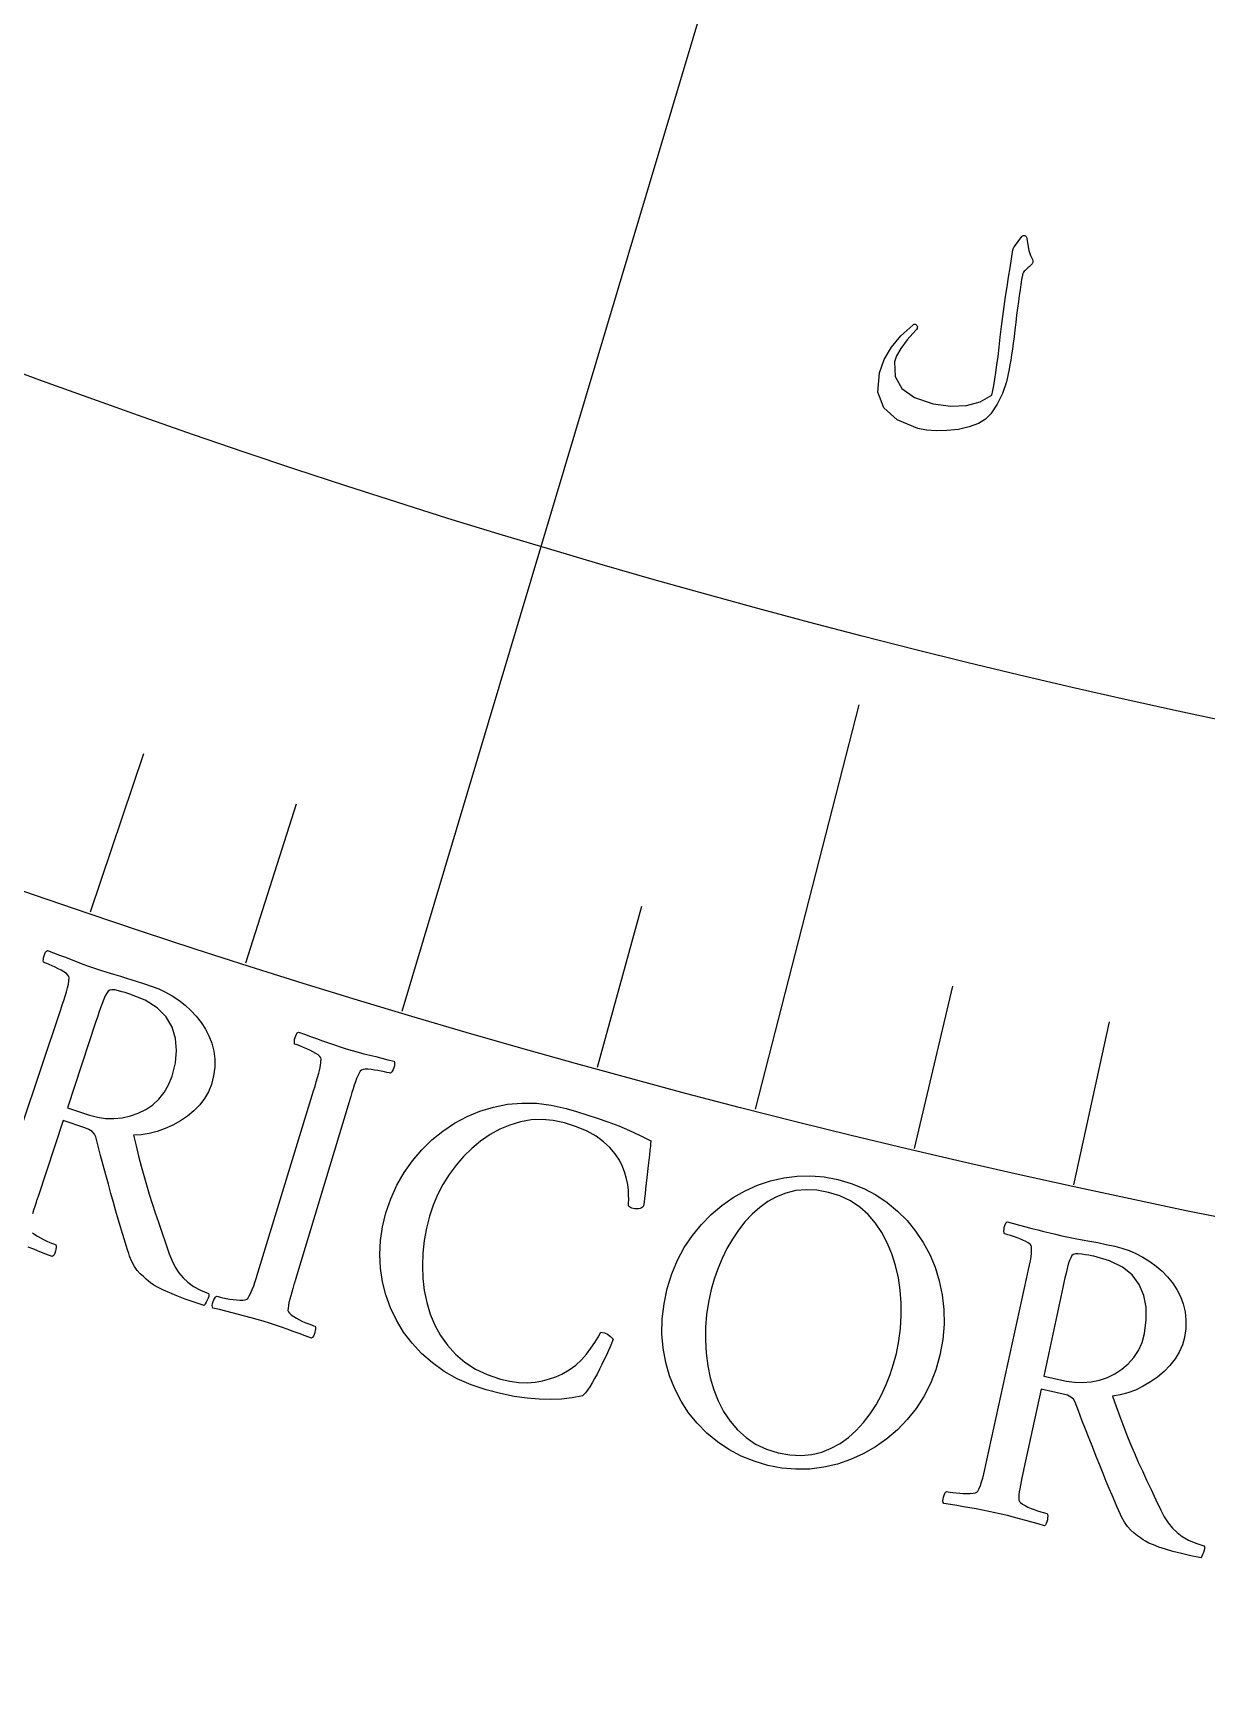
# Model space of a CAD drawing. Header units: millimetres. Extents: x -65 to 65, y -65 to 75.
# Drawn here: x -16.88 to -10.3, y -53.24 to -44.02 of the extents above; entities that cross this region are included whole.
import ezdxf

# ---------------------------------------------------------------- set-up
doc = ezdxf.new("R2010")
doc.units = ezdxf.units.MM
for name, color, linetype in [('CUT_OUTER', 1, 'Continuous'), ('ENGRAVE', 7, 'Continuous'), ('ENGRAVE_FINE', 8, 'Continuous'), ('TEXT', 5, 'Continuous')]:
    doc.layers.add(name, color=color, linetype=linetype)

msp = doc.modelspace()

# ---------------------------------------------------------------- linework, layer by layer
at = {"layer": 'CUT_OUTER'}
msp.add_arc((-0.0001, -0.0002), 64.9998, 178.916906, 2.285404, dxfattribs=at)
at = {"layer": 'ENGRAVE'}
for points in [[(-14.8126, -49.5065), (-12.5767, -42.0338)], [(-12.8301, -50.0569), (-12.2491, -47.7902)]]:
    msp.add_lwpolyline(points, dxfattribs=at)
for radius in [63.7, 63.7, 61.9938, 58.825, 58.825, 56.3225, 51.675, 51.675, 48.945]:
    msp.add_circle((0, 0), radius, dxfattribs=at)
at = {"layer": 'ENGRAVE_FINE'}
for points in [[(-16.5601, -48.9497), (-16.2601, -48.063)], [(-15.6889, -49.2358), (-15.4047, -48.344)], [(-13.7169, -49.8212), (-13.4684, -48.9188)], [(-11.9391, -50.2769), (-11.7228, -49.3662)], [(-11.0441, -50.481), (-10.8441, -49.5666)]]:
    msp.add_lwpolyline(points, dxfattribs=at)
at = {"layer": 'TEXT'}
for points in [[(-11.3358, -45.1652), (-11.3323, -45.1614), (-11.3283, -45.1591), (-11.324, -45.1582), (-11.3193, -45.1587), (-11.315, -45.1606), (-11.3117, -45.164), (-11.3096, -45.1688), (-11.3085, -45.175), (-11.3037, -45.2109), (-11.2968, -45.2426), (-11.2879, -45.2701), (-11.277, -45.2933), (-11.2741, -45.3014), (-11.2748, -45.3098), (-11.2791, -45.3183), (-11.287, -45.3272), (-11.2916, -45.3312), (-11.296, -45.3351), (-11.3002, -45.3389), (-11.3042, -45.3425), (-11.3079, -45.3459), (-11.3114, -45.349), (-11.3146, -45.3518), (-11.3176, -45.3543), (-11.3227, -45.3589), (-11.3269, -45.3648), (-11.3304, -45.3721), (-11.3331, -45.3807), (-11.3376, -45.4057), (-11.3421, -45.4331), (-11.3466, -45.4628), (-11.3512, -45.4949), (-11.3558, -45.5294), (-11.3607, -45.5661), (-11.3657, -45.6052), (-11.371, -45.6466), (-11.3756, -45.688), (-11.3803, -45.7269), (-11.3849, -45.7632), (-11.3896, -45.7969), (-11.3943, -45.8283), (-11.3988, -45.8572), (-11.4032, -45.8839), (-11.4075, -45.9082), (-11.4232, -45.9794), (-11.4457, -46.045), (-11.4749, -46.105), (-11.5109, -46.1593), (-11.5402, -46.1891), (-11.5803, -46.2134), (-11.6309, -46.2322), (-11.6922, -46.2454), (-11.757, -46.2527), (-11.8165, -46.2543), (-11.8708, -46.2502), (-11.9198, -46.2403), (-12.0365, -46.1924), (-12.1111, -46.1246), (-12.1438, -46.0369), (-12.1345, -45.9294), (-12.108, -45.8545), (-12.0682, -45.7849), (-12.0151, -45.7204), (-11.9486, -45.6611), (-11.9439, -45.6579), (-11.9395, -45.6563), (-11.9352, -45.6564), (-11.9312, -45.6581), (-11.9272, -45.6609), (-11.9245, -45.664), (-11.9229, -45.6674), (-11.9225, -45.671), (-11.9229, -45.6761), (-11.9243, -45.6808), (-11.9267, -45.685), (-11.9302, -45.6887), (-11.9792, -45.7437), (-12.0158, -45.7918), (-12.0399, -45.8332), (-12.0513, -45.8679), (-12.0475, -45.95), (-12.01, -46.0164), (-11.9388, -46.067), (-11.8338, -46.1018), (-11.7349, -46.116), (-11.6469, -46.1126), (-11.57, -46.0918), (-11.5042, -46.0535), (-11.4991, -46.0284), (-11.4937, -45.9988), (-11.4882, -45.9649), (-11.4823, -45.9266), (-11.4763, -45.8838), (-11.4701, -45.8364), (-11.4639, -45.7844), (-11.4575, -45.7278), (-11.4502, -45.6696), (-11.4428, -45.6123), (-11.4352, -45.5561), (-11.4275, -45.5008), (-11.4196, -45.4465), (-11.4114, -45.3932), (-11.4028, -45.341), (-11.3939, -45.2898), (-11.3874, -45.24), (-11.3857, -45.2345), (-11.3836, -45.2296), (-11.3811, -45.2251), (-11.3781, -45.2211)], [(-16.1022, -49.8713), (-16.0838, -49.7971), (-16.0777, -49.7265), (-16.0838, -49.6594), (-16.1021, -49.5959), (-16.1352, -49.5381), (-16.1857, -49.488), (-16.2536, -49.4455), (-16.3389, -49.4107), (-16.3508, -49.4069), (-16.3655, -49.4025), (-16.3831, -49.3975), (-16.4035, -49.3919), (-16.4234, -49.3876), (-16.4394, -49.3865), (-16.4515, -49.3888), (-16.4597, -49.3942), (-16.468, -49.4054), (-16.4765, -49.4205), (-16.4853, -49.4397), (-16.4942, -49.463), (-16.5033, -49.4883), (-16.5122, -49.5139), (-16.521, -49.5396), (-16.5297, -49.5655), (-16.6884, -50.0492), (-16.5661, -50.0898), (-16.521, -50.1018), (-16.4753, -50.1083), (-16.4289, -50.1091), (-16.3818, -50.1045), (-16.3356, -50.0943), (-16.2917, -50.0787), (-16.2502, -50.0578), (-16.211, -50.0315), (-16.1758, -49.9997), (-16.1459, -49.9624), (-16.1214, -49.9196), (-16.1022, -49.8713)], [(-15.1262, -49.7171), (-15.0925, -49.7271), (-15.059, -49.7365), (-15.0259, -49.7453), (-14.9931, -49.7535), (-14.96, -49.7616), (-14.9263, -49.77), (-14.8919, -49.7787), (-14.8568, -49.7878), (-14.8545, -49.7947), (-14.854, -49.803), (-14.8554, -49.8127), (-14.8586, -49.8238), (-14.8629, -49.8345), (-14.8673, -49.8433), (-14.872, -49.85), (-14.8768, -49.8548), (-14.8854, -49.8525), (-14.897, -49.8497), (-14.9117, -49.8466), (-14.9294, -49.843), (-14.9484, -49.8394), (-14.967, -49.8366), (-14.9852, -49.8343), (-15.0029, -49.8326), (-15.0187, -49.8322), (-15.0313, -49.8338), (-15.0407, -49.8373), (-15.0468, -49.8428), (-15.0538, -49.8547), (-15.0607, -49.8686), (-15.0673, -49.8845), (-15.0738, -49.9025), (-15.0802, -49.9219), (-15.0867, -49.9422), (-15.0934, -49.9635), (-15.1002, -49.9857), (-15.1013, -49.9893), (-15.1024, -49.9929), (-15.1035, -49.9964), (-15.1045, -50), (-15.1056, -50.0036), (-15.1067, -50.0072), (-15.1078, -50.0108), (-15.1089, -50.0144), (-15.4098, -51.0104), (-15.4108, -51.014), (-15.4119, -51.0176), (-15.413, -51.0211), (-15.4141, -51.0247), (-15.4152, -51.0283), (-15.4162, -51.0319), (-15.4173, -51.0355), (-15.4184, -51.039), (-15.425, -51.0612), (-15.4312, -51.0824), (-15.4369, -51.1026), (-15.4421, -51.1218), (-15.4465, -51.1398), (-15.4496, -51.1564), (-15.4515, -51.1715), (-15.4521, -51.1853), (-15.4496, -51.1924), (-15.4435, -51.2002), (-15.4336, -51.2089), (-15.4201, -51.2184), (-15.4043, -51.2279), (-15.3876, -51.2369), (-15.3701, -51.2454), (-15.3518, -51.2532), (-15.3345, -51.2601), (-15.3201, -51.2656), (-15.3086, -51.2698), (-15.2999, -51.2726), (-15.2983, -51.2793), (-15.2981, -51.2875), (-15.2991, -51.2973), (-15.3014, -51.3086), (-15.3048, -51.3197), (-15.309, -51.3285), (-15.314, -51.3351), (-15.3199, -51.3396), (-15.355, -51.3266), (-15.3894, -51.3139), (-15.423, -51.3016), (-15.456, -51.2896), (-15.4889, -51.278), (-15.5223, -51.2667), (-15.5564, -51.2556), (-15.591, -51.2448), (-15.6249, -51.2348), (-15.6593, -51.225), (-15.6941, -51.2156), (-15.7293, -51.2065), (-15.7649, -51.1976), (-15.8008, -51.1887), (-15.8371, -51.1798), (-15.8738, -51.171), (-15.8761, -51.1641), (-15.8766, -51.1558), (-15.8752, -51.1461), (-15.8718, -51.1351), (-15.8674, -51.1243), (-15.8628, -51.1156), (-15.8581, -51.109), (-15.8531, -51.1043), (-15.8443, -51.1068), (-15.8324, -51.1097), (-15.8173, -51.1132), (-15.7991, -51.1171), (-15.7795, -51.1208), (-15.76, -51.1236), (-15.7408, -51.1255), (-15.7218, -51.1266), (-15.7049, -51.1264), (-15.692, -51.1246), (-15.683, -51.1213), (-15.678, -51.1165), (-15.669, -51.1025), (-15.6604, -51.086), (-15.6523, -51.0672), (-15.6445, -51.0459), (-15.6369, -51.0229), (-15.6292, -50.999), (-15.6213, -50.9742), (-15.6134, -50.9484), (-15.3085, -49.9536), (-15.3006, -49.9277), (-15.2932, -49.9025), (-15.286, -49.878), (-15.2793, -49.8543), (-15.2736, -49.8318), (-15.2697, -49.8112), (-15.2674, -49.7926), (-15.2668, -49.7759), (-15.2679, -49.7682), (-15.2732, -49.7602), (-15.2827, -49.7519), (-15.2965, -49.7433), (-15.3126, -49.7347), (-15.3293, -49.7263), (-15.3466, -49.7183), (-15.3644, -49.7106), (-15.3812, -49.7037), (-15.3951, -49.6981), (-15.4063, -49.694), (-15.4147, -49.6911), (-15.4161, -49.6845), (-15.4162, -49.6763), (-15.415, -49.6665), (-15.4125, -49.6552), (-15.409, -49.6442), (-15.4048, -49.6354), (-15.3997, -49.6288), (-15.394, -49.6244), (-15.3595, -49.6364), (-15.3254, -49.6485), (-15.2916, -49.6607), (-15.2582, -49.6728), (-15.225, -49.6847), (-15.1919, -49.6961), (-15.159, -49.7069), (-15.1262, -49.7171)], [(-13.8917, -50.0528), (-13.8347, -50.0692), (-13.7768, -50.0871), (-13.7178, -50.1065), (-13.6578, -50.1274), (-13.5974, -50.1503), (-13.5371, -50.1757), (-13.477, -50.2035), (-13.4171, -50.2337), (-13.4174, -50.2369), (-13.4183, -50.2466), (-13.4199, -50.2628), (-13.422, -50.2853), (-13.4247, -50.3122), (-13.4278, -50.3413), (-13.4312, -50.3725), (-13.4351, -50.4058), (-13.4391, -50.4394), (-13.4428, -50.4715), (-13.4463, -50.5021), (-13.4495, -50.5311), (-13.4523, -50.5564), (-13.4547, -50.5758), (-13.4566, -50.5894), (-13.4582, -50.5972), (-13.4594, -50.602), (-13.4631, -50.6062), (-13.4691, -50.6098), (-13.4776, -50.6127), (-13.4871, -50.6147), (-13.4967, -50.6153), (-13.5063, -50.6147), (-13.5158, -50.6128), (-13.5237, -50.6102), (-13.5308, -50.6069), (-13.537, -50.6028), (-13.5424, -50.598), (-13.5416, -50.582), (-13.5414, -50.5621), (-13.5419, -50.538), (-13.543, -50.51), (-13.5462, -50.4791), (-13.5527, -50.4467), (-13.5626, -50.4127), (-13.5759, -50.3771), (-13.5938, -50.3412), (-13.6173, -50.3061), (-13.6467, -50.2719), (-13.6817, -50.2386), (-13.7239, -50.2073), (-13.7745, -50.1792), (-13.8336, -50.1545), (-13.9012, -50.133), (-13.9644, -50.1194), (-14.0266, -50.1139), (-14.088, -50.1165), (-14.1485, -50.1273), (-14.2076, -50.1451), (-14.2644, -50.169), (-14.3191, -50.199), (-14.3716, -50.2351), (-14.4212, -50.2762), (-14.4672, -50.3212), (-14.5096, -50.3702), (-14.5485, -50.4231), (-14.5831, -50.4788), (-14.6129, -50.536), (-14.6378, -50.5947), (-14.658, -50.6551), (-14.6753, -50.7238), (-14.6879, -50.7932), (-14.6956, -50.8633), (-14.6985, -50.9342), (-14.6961, -51.0046), (-14.688, -51.0733), (-14.6741, -51.1402), (-14.6543, -51.2053), (-14.6285, -51.2675), (-14.5962, -51.3256), (-14.5575, -51.3798), (-14.5123, -51.4298), (-14.4602, -51.4745), (-14.4008, -51.5126), (-14.3342, -51.5441), (-14.2603, -51.5689), (-14.2072, -51.5812), (-14.1571, -51.5882), (-14.1099, -51.5898), (-14.0656, -51.5861), (-14.0243, -51.5784), (-13.9857, -51.5684), (-13.9499, -51.5559), (-13.9169, -51.5411), (-13.8755, -51.5177), (-13.8385, -51.4912), (-13.8059, -51.4615), (-13.7777, -51.4287), (-13.7532, -51.3952), (-13.7318, -51.3635), (-13.7134, -51.3335), (-13.6981, -51.3053), (-13.6779, -51.3101), (-13.6596, -51.3182), (-13.6431, -51.3297), (-13.6285, -51.3445), (-13.6318, -51.3549), (-13.6374, -51.3693), (-13.645, -51.3876), (-13.6549, -51.4098), (-13.6662, -51.4345), (-13.6783, -51.4601), (-13.6911, -51.4866), (-13.7046, -51.5141), (-13.7185, -51.5411), (-13.7322, -51.5664), (-13.7458, -51.59), (-13.7592, -51.6118), (-13.7719, -51.6307), (-13.7831, -51.6455), (-13.7929, -51.6561), (-13.8013, -51.6626), (-13.8582, -51.674), (-13.9176, -51.6811), (-13.9794, -51.684), (-14.0437, -51.6826), (-14.1113, -51.6766), (-14.1833, -51.6658), (-14.2594, -51.6502), (-14.3398, -51.6297), (-14.4242, -51.602), (-14.5028, -51.5676), (-14.5755, -51.5264), (-14.6423, -51.4785), (-14.7028, -51.4251), (-14.7566, -51.3674), (-14.8036, -51.3053), (-14.8439, -51.239), (-14.8772, -51.1694), (-14.9032, -51.0977), (-14.922, -51.0238), (-14.9335, -50.9478), (-14.9376, -50.8706), (-14.9339, -50.7932), (-14.9225, -50.7157), (-14.9035, -50.638), (-14.8759, -50.5578), (-14.8418, -50.4822), (-14.8013, -50.4113), (-14.7543, -50.3451), (-14.7018, -50.284), (-14.6449, -50.2285), (-14.5835, -50.1788), (-14.5176, -50.1346), (-14.4479, -50.097), (-14.3753, -50.0669), (-14.2997, -50.0442), (-14.2211, -50.0289), (-14.1404, -50.0217), (-14.0586, -50.0233), (-13.9757, -50.0336), (-13.8917, -50.0528)], [(-12.3686, -50.4507), (-12.2936, -50.4729), (-12.2225, -50.5017), (-12.1553, -50.5372), (-12.092, -50.5793), (-12.0333, -50.6274), (-11.98, -50.6806), (-11.9321, -50.7391), (-11.8896, -50.8028), (-11.853, -50.8709), (-11.8229, -50.9426), (-11.7994, -51.0178), (-11.7825, -51.0967), (-11.7731, -51.1783), (-11.7721, -51.262), (-11.7796, -51.3477), (-11.7957, -51.4354), (-11.8185, -51.517), (-11.8483, -51.5939), (-11.8853, -51.6661), (-11.9294, -51.7337), (-11.9794, -51.7961), (-12.0342, -51.8529), (-12.0937, -51.904), (-12.158, -51.9495), (-12.226, -51.9887), (-12.2968, -52.0207), (-12.3704, -52.0456), (-12.4468, -52.0633), (-12.5247, -52.0732), (-12.6032, -52.0747), (-12.6821, -52.0679), (-12.7614, -52.0526), (-12.8377, -52.0299), (-12.9103, -52.0004), (-12.9789, -51.964), (-13.0437, -51.9208), (-13.1036, -51.8715), (-13.1575, -51.8171), (-13.2055, -51.7575), (-13.2475, -51.6927), (-13.2831, -51.6237), (-13.3117, -51.5513), (-13.3333, -51.4755), (-13.348, -51.3963), (-13.3549, -51.3146), (-13.3534, -51.2315), (-13.3433, -51.1468), (-13.3249, -51.0606), (-13.2997, -50.9797), (-13.2679, -50.9034), (-13.2293, -50.8317), (-13.184, -50.7647), (-13.1332, -50.7029), (-13.0781, -50.6468), (-13.0188, -50.5965), (-12.9552, -50.5519), (-12.8882, -50.5137), (-12.8186, -50.4824), (-12.7466, -50.4582), (-12.672, -50.441), (-12.5961, -50.4313), (-12.5203, -50.4297), (-12.4445, -50.4362), (-12.3686, -50.4507)], [(-12.4215, -50.5225), (-12.4853, -50.5107), (-12.5462, -50.5074), (-12.6042, -50.5127), (-12.6594, -50.5265), (-12.7115, -50.5474), (-12.7606, -50.574), (-12.8067, -50.6064), (-12.8496, -50.6445), (-12.8895, -50.6873), (-12.9262, -50.7338), (-12.9598, -50.7839), (-12.9903, -50.8378), (-13.0174, -50.894), (-13.0412, -50.951), (-13.0615, -51.0089), (-13.0784, -51.0677), (-13.0937, -51.1371), (-13.1043, -51.2075), (-13.1101, -51.279), (-13.1113, -51.3516), (-13.1074, -51.4237), (-13.0983, -51.4939), (-13.084, -51.5622), (-13.0645, -51.6286), (-13.0395, -51.6918), (-13.009, -51.7504), (-12.9728, -51.8044), (-12.9311, -51.8538), (-12.8834, -51.8972), (-12.8294, -51.933), (-12.7692, -51.9614), (-12.7027, -51.9822), (-12.637, -51.9942), (-12.5745, -51.9976), (-12.515, -51.9923), (-12.4587, -51.9783), (-12.4055, -51.957), (-12.3555, -51.9295), (-12.3085, -51.896), (-12.2647, -51.8565), (-12.2243, -51.8121), (-12.1874, -51.7642), (-12.154, -51.7127), (-12.1242, -51.6576), (-12.0979, -51.6004), (-12.0752, -51.5426), (-12.056, -51.484), (-12.0403, -51.4249), (-12.0264, -51.3552), (-12.0173, -51.2848), (-12.0129, -51.2136), (-12.0132, -51.1416), (-12.0185, -51.0702), (-12.0288, -51.0008), (-12.0444, -50.9333), (-12.065, -50.8679), (-12.0908, -50.8057), (-12.1217, -50.7483), (-12.1577, -50.6955), (-12.1988, -50.6473), (-12.2455, -50.6052), (-12.2982, -50.5703), (-12.3568, -50.5428), (-12.4215, -50.5225)], [(-10.814, -50.8245), (-10.7747, -50.8346), (-10.7354, -50.8482), (-10.6963, -50.8652), (-10.6572, -50.8856), (-10.6193, -50.9092), (-10.5837, -50.9354), (-10.5502, -50.9643), (-10.5191, -50.9959), (-10.4911, -51.0301), (-10.4671, -51.0668), (-10.4472, -51.1059), (-10.4314, -51.1476), (-10.4207, -51.1916), (-10.4159, -51.2377), (-10.4173, -51.2858), (-10.4247, -51.3361), (-10.4362, -51.378), (-10.4536, -51.4181), (-10.4767, -51.4564), (-10.5056, -51.4928), (-10.5389, -51.5268), (-10.575, -51.5576), (-10.614, -51.5852), (-10.6558, -51.6097), (-10.699, -51.6304), (-10.7422, -51.6466), (-10.7852, -51.6583), (-10.8282, -51.6656), (-10.8077, -51.7236), (-10.7872, -51.7793), (-10.7669, -51.8328), (-10.7467, -51.8839), (-10.7262, -51.934), (-10.7051, -51.9839), (-10.6832, -52.0339), (-10.6606, -52.0838), (-10.637, -52.135), (-10.6119, -52.1889), (-10.5853, -52.2455), (-10.5574, -52.3047), (-10.5375, -52.3421), (-10.5156, -52.3754), (-10.4918, -52.4047), (-10.466, -52.4299), (-10.4366, -52.4518), (-10.4016, -52.4713), (-10.3612, -52.4884), (-10.3153, -52.503), (-10.3124, -52.5097), (-10.3119, -52.5183), (-10.3136, -52.5286), (-10.3176, -52.5407), (-10.3223, -52.5523), (-10.3261, -52.5613), (-10.3291, -52.5675), (-10.3312, -52.5711), (-10.3891, -52.5591), (-10.4416, -52.547), (-10.4888, -52.5348), (-10.5307, -52.5226), (-10.5672, -52.5105), (-10.5982, -52.4991), (-10.6237, -52.4883), (-10.6437, -52.4781), (-10.6561, -52.4698), (-10.6708, -52.4596), (-10.6875, -52.4475), (-10.7065, -52.4335), (-10.726, -52.4166), (-10.7443, -52.3956), (-10.7614, -52.3705), (-10.7774, -52.3413), (-10.7838, -52.3274), (-10.7924, -52.3083), (-10.803, -52.2839), (-10.8158, -52.2544), (-10.8302, -52.2205), (-10.8458, -52.1832), (-10.8626, -52.1424), (-10.8805, -52.0982), (-10.8993, -52.0515), (-10.9187, -52.0032), (-10.9387, -51.9534), (-10.9592, -51.902), (-10.9797, -51.85), (-10.9997, -51.7987), (-11.0191, -51.7479), (-11.0379, -51.6978), (-11.047, -51.6824), (-11.0612, -51.6698), (-11.0803, -51.66), (-11.1045, -51.6529), (-11.2282, -51.6261), (-11.3247, -52.0699), (-11.3255, -52.0735), (-11.3263, -52.0772), (-11.3271, -52.0808), (-11.3279, -52.0845), (-11.3287, -52.0881), (-11.3295, -52.0918), (-11.3303, -52.0955), (-11.3311, -52.0991), (-11.3359, -52.1218), (-11.3404, -52.1434), (-11.3445, -52.164), (-11.3482, -52.1835), (-11.3511, -52.2018), (-11.3529, -52.2185), (-11.3536, -52.2338), (-11.3531, -52.2475), (-11.3501, -52.2544), (-11.3433, -52.2618), (-11.3328, -52.2697), (-11.3186, -52.278), (-11.302, -52.2863), (-11.2847, -52.2939), (-11.2666, -52.301), (-11.2478, -52.3073), (-11.23, -52.3128), (-11.2152, -52.3172), (-11.2033, -52.3205), (-11.1945, -52.3226), (-11.1924, -52.3291), (-11.1915, -52.3373), (-11.1918, -52.3471), (-11.1932, -52.3586), (-11.1957, -52.3699), (-11.1991, -52.379), (-11.2036, -52.386), (-11.2091, -52.3909), (-11.2451, -52.3807), (-11.2804, -52.3708), (-11.3149, -52.3612), (-11.3487, -52.3519), (-11.3824, -52.3429), (-11.4167, -52.3342), (-11.4515, -52.3259), (-11.4869, -52.3179), (-11.5215, -52.3106), (-11.5565, -52.3035), (-11.5919, -52.2969), (-11.6278, -52.2906), (-11.664, -52.2846), (-11.7005, -52.2786), (-11.7374, -52.2726), (-11.7746, -52.2667), (-11.7775, -52.26), (-11.7786, -52.2517), (-11.778, -52.242), (-11.7755, -52.2307), (-11.772, -52.2197), (-11.7681, -52.2106), (-11.7638, -52.2036), (-11.7592, -52.1986), (-11.7503, -52.2003), (-11.7382, -52.2023), (-11.7229, -52.2046), (-11.7045, -52.207), (-11.6846, -52.2092), (-11.665, -52.2104), (-11.6457, -52.2108), (-11.6266, -52.2104), (-11.6098, -52.2088), (-11.597, -52.2061), (-11.5884, -52.2021), (-11.5837, -52.1969), (-11.5759, -52.1822), (-11.5687, -52.1651), (-11.562, -52.1456), (-11.556, -52.1238), (-11.5502, -52.1003), (-11.5444, -52.0759), (-11.5385, -52.0505), (-11.5326, -52.0242), (-11.3098, -51.0079), (-11.304, -50.9814), (-11.2986, -50.9557), (-11.2934, -50.9308), (-11.2886, -50.9065), (-11.2847, -50.8836), (-11.2824, -50.8628), (-11.2816, -50.8441), (-11.2823, -50.8274), (-11.284, -50.8198), (-11.2899, -50.8123), (-11.3001, -50.8047), (-11.3145, -50.7972), (-11.3311, -50.7899), (-11.3482, -50.783), (-11.3657, -50.7764), (-11.3836, -50.7703), (-11.4003, -50.7649), (-11.4143, -50.7605), (-11.4255, -50.7573), (-11.4341, -50.7551), (-11.436, -50.7486), (-11.4367, -50.7404), (-11.4363, -50.7306), (-11.4347, -50.7191), (-11.4321, -50.7079), (-11.4286, -50.6988), (-11.4241, -50.6918), (-11.4187, -50.6869), (-11.3835, -50.6962), (-11.3487, -50.7055), (-11.3145, -50.7149), (-11.2807, -50.7242), (-11.2472, -50.7334), (-11.2137, -50.742), (-11.1802, -50.7501), (-11.1468, -50.7577), (-11.1115, -50.7652), (-11.0748, -50.7728), (-11.0367, -50.7803), (-10.9972, -50.7877), (-10.9555, -50.7956), (-10.9111, -50.8044), (-10.864, -50.814), (-10.814, -50.8245)], [(-10.6486, -51.3131), (-10.6383, -51.2373), (-10.6398, -51.1665), (-10.6531, -51.1005), (-10.6781, -51.0393), (-10.7173, -50.9854), (-10.7728, -50.941), (-10.8449, -50.9061), (-10.9335, -50.8806), (-10.9457, -50.8781), (-10.9608, -50.8754), (-10.9788, -50.8723), (-10.9997, -50.8689), (-11.02, -50.8667), (-11.036, -50.8674), (-11.0478, -50.8709), (-11.0553, -50.8772), (-11.0624, -50.8892), (-11.0692, -50.9052), (-11.0759, -50.9252), (-11.0823, -50.9493), (-11.0885, -50.9754), (-11.0946, -51.0018), (-11.1007, -51.0283), (-11.1065, -51.0551), (-11.2123, -51.553), (-11.0863, -51.5802), (-11.0402, -51.5873), (-10.9941, -51.5888), (-10.9478, -51.5847), (-10.9015, -51.575), (-10.8567, -51.5599), (-10.8147, -51.5397), (-10.7757, -51.5144), (-10.7396, -51.484), (-10.708, -51.4486), (-10.6822, -51.4084), (-10.6625, -51.3632), (-10.6486, -51.3131)]]:
    msp.add_lwpolyline(points, close=True, dxfattribs=at)
for points in [[(-17.0575, -50.4833), (-16.7268, -49.4968), (-16.7182, -49.4711), (-16.71, -49.4461), (-16.7022, -49.4219), (-16.6948, -49.3983), (-16.6884, -49.376), (-16.6839, -49.3555), (-16.6811, -49.337), (-16.68, -49.3203), (-16.6809, -49.3126), (-16.686, -49.3044), (-16.6952, -49.2959), (-16.7087, -49.2869), (-16.7245, -49.2778), (-16.7408, -49.2691), (-16.7575, -49.2607), (-16.7746, -49.2526), (-16.7906, -49.2454), (-16.804, -49.2396), (-16.8149, -49.2352), (-16.8231, -49.2321), (-16.8243, -49.2254), (-16.8242, -49.2173), (-16.8227, -49.2075), (-16.8199, -49.1963), (-16.8161, -49.1854), (-16.8116, -49.1767), (-16.8064, -49.1703), (-16.8005, -49.166), (-16.7665, -49.179), (-16.733, -49.192), (-16.6999, -49.205), (-16.6673, -49.2179), (-16.6349, -49.2306), (-16.6026, -49.2427), (-16.5702, -49.2544), (-16.5378, -49.2655), (-16.5035, -49.2769), (-16.4678, -49.2883), (-16.4308, -49.2998), (-16.3923, -49.3115), (-16.3517, -49.3238), (-16.3085, -49.3373), (-16.2627, -49.3519), (-16.2141, -49.3677), (-16.2141, -49.3677), (-16.1761, -49.382), (-16.1385, -49.3997), (-16.1014, -49.4208), (-16.0648, -49.4454), (-16.0296, -49.4729), (-15.997, -49.5028), (-15.9669, -49.5351), (-15.9393, -49.5699), (-15.9151, -49.6069), (-15.8953, -49.6459), (-15.8797, -49.687), (-15.8685, -49.7301), (-15.8625, -49.775), (-15.8628, -49.8213), (-15.8693, -49.8691), (-15.882, -49.9183), (-15.898, -49.9587), (-15.9196, -49.9967), (-15.9467, -50.0322), (-15.9793, -50.0653), (-16.016, -50.0955), (-16.0553, -50.1223), (-16.097, -50.1456), (-16.1412, -50.1654), (-16.1864, -50.1813), (-16.2311, -50.1928), (-16.2751, -50.1999), (-16.3186, -50.2025), (-16.3044, -50.2623), (-16.2901, -50.3199), (-16.2757, -50.3752), (-16.2611, -50.4283), (-16.2461, -50.4802), (-16.2304, -50.5322), (-16.214, -50.5842), (-16.1969, -50.6363), (-16.1789, -50.6897), (-16.1598, -50.746), (-16.1395, -50.8051), (-16.1181, -50.8669), (-16.1023, -50.9063), (-16.0842, -50.9418), (-16.0636, -50.9734), (-16.0407, -51.0012), (-16.0138, -51.0262), (-15.9811, -51.0494), (-15.9427, -51.0707), (-15.8987, -51.0901), (-15.8966, -51.0971), (-15.8969, -51.1057), (-15.8997, -51.1158), (-15.905, -51.1274), (-15.9109, -51.1384), (-15.9157, -51.1469), (-15.9193, -51.1528), (-15.9218, -51.1561), (-15.9781, -51.138), (-16.029, -51.1203), (-16.0747, -51.1031), (-16.115, -51.0864), (-16.15, -51.0705), (-16.1796, -51.0559), (-16.2038, -51.0424), (-16.2225, -51.0301), (-16.234, -51.0205), (-16.2474, -51.0088), (-16.2628, -50.9949), (-16.2802, -50.979), (-16.2977, -50.9601), (-16.3136, -50.9372), (-16.328, -50.9104), (-16.3407, -50.8797), (-16.3456, -50.8652), (-16.3521, -50.8453), (-16.36, -50.8199), (-16.3696, -50.7892), (-16.3803, -50.7539), (-16.3918, -50.7152), (-16.4041, -50.6728), (-16.4171, -50.627), (-16.4308, -50.5785), (-16.4449, -50.5284), (-16.4594, -50.4767), (-16.4743, -50.4234), (-16.4891, -50.3695), (-16.5034, -50.3163), (-16.5173, -50.2638), (-16.5306, -50.2119), (-16.538, -50.1957), (-16.5507, -50.1816), (-16.5687, -50.1698), (-16.5919, -50.1601), (-16.7121, -50.1202), (-16.8557, -50.551), (-16.8569, -50.5546), (-16.8581, -50.5581), (-16.8593, -50.5617), (-16.8605, -50.5652), (-16.8617, -50.5688), (-16.8628, -50.5723), (-16.864, -50.5759), (-16.8652, -50.5794), (-16.8725, -50.6014), (-16.8792, -50.6224), (-16.8855, -50.6424)], [(-16.8853, -50.7488), (-16.872, -50.7586), (-16.8564, -50.7686), (-16.84, -50.7781), (-16.8228, -50.787), (-16.8047, -50.7954), (-16.7876, -50.8027), (-16.7734, -50.8087), (-16.762, -50.8132), (-16.7534, -50.8163), (-16.752, -50.823), (-16.752, -50.8312), (-16.7533, -50.8409), (-16.756, -50.8522), (-16.7596, -50.8631), (-16.7641, -50.8719), (-16.7693, -50.8783), (-16.7753, -50.8826), (-16.81, -50.8686), (-16.844, -50.855), (-16.8773, -50.8417), (-16.9099, -50.8288)]]:
    msp.add_lwpolyline(points, dxfattribs=at)

doc.saveas('drawing.dxf')
